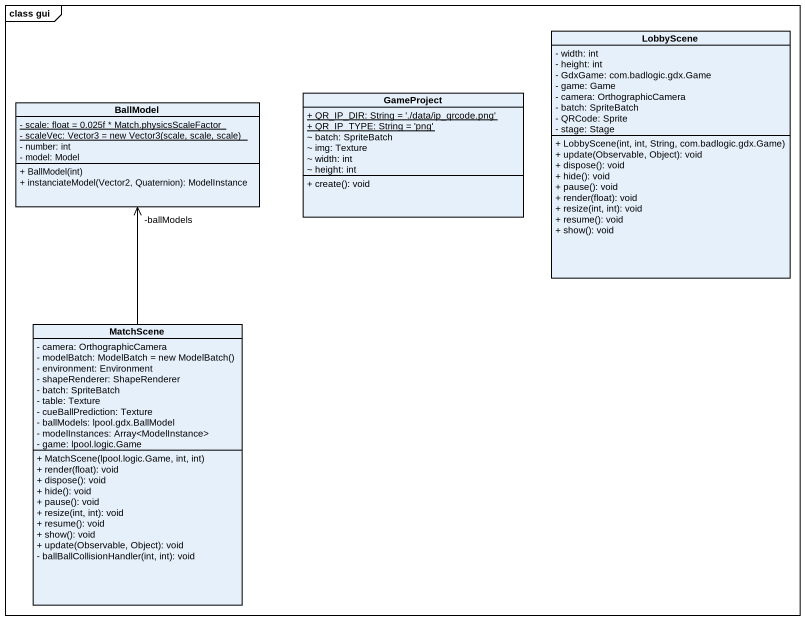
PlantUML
@startuml
mainframe class gui
hide circle
hide empty members
skinparam classAttributeIconSize 0
class LobbyScene {
  - width: int
  - height: int
  - GdxGame: com.badlogic.gdx.Game
  - game: Game
  - camera: OrthographicCamera
  - batch: SpriteBatch
  - QRCode: Sprite
  - stage: Stage
  + LobbyScene(int, int, String, com.badlogic.gdx.Game)
  + update(Observable, Object): void
  + dispose(): void
  + hide(): void
  + pause(): void
  + render(float): void
  + resize(int, int): void
  + resume(): void
  + show(): void
}
class GameProject {
  {static} + QR_IP_DIR: String = './data/ip_qrcode.png'
  {static} + QR_IP_TYPE: String = 'png'
  ~ batch: SpriteBatch
  ~ img: Texture
  ~ width: int
  ~ height: int
  + create(): void
}
class BallModel {
  {static} - scale: float = 0.025f * Match.physicsScaleFactor
  {static} {field} - scaleVec: Vector3 = new Vector3(scale, scale, scale)
  - number: int
  - model: Model
  + BallModel(int)
  + instanciateModel(Vector2, Quaternion): ModelInstance
}
class MatchScene {
  - camera: OrthographicCamera
  {field} - modelBatch: ModelBatch = new ModelBatch()
  - environment: Environment
  - shapeRenderer: ShapeRenderer
  - batch: SpriteBatch
  - table: Texture
  - cueBallPrediction: Texture
  - ballModels: lpool.gdx.BallModel
  - modelInstances: Array<ModelInstance>
  - game: lpool.logic.Game
  + MatchScene(lpool.logic.Game, int, int)
  + render(float): void
  + dispose(): void
  + hide(): void
  + pause(): void
  + resize(int, int): void
  + resume(): void
  + show(): void
  + update(Observable, Object): void
  - ballBallCollisionHandler(int, int): void
}
MatchScene -up-> "-ballModels" BallModel
@enduml
